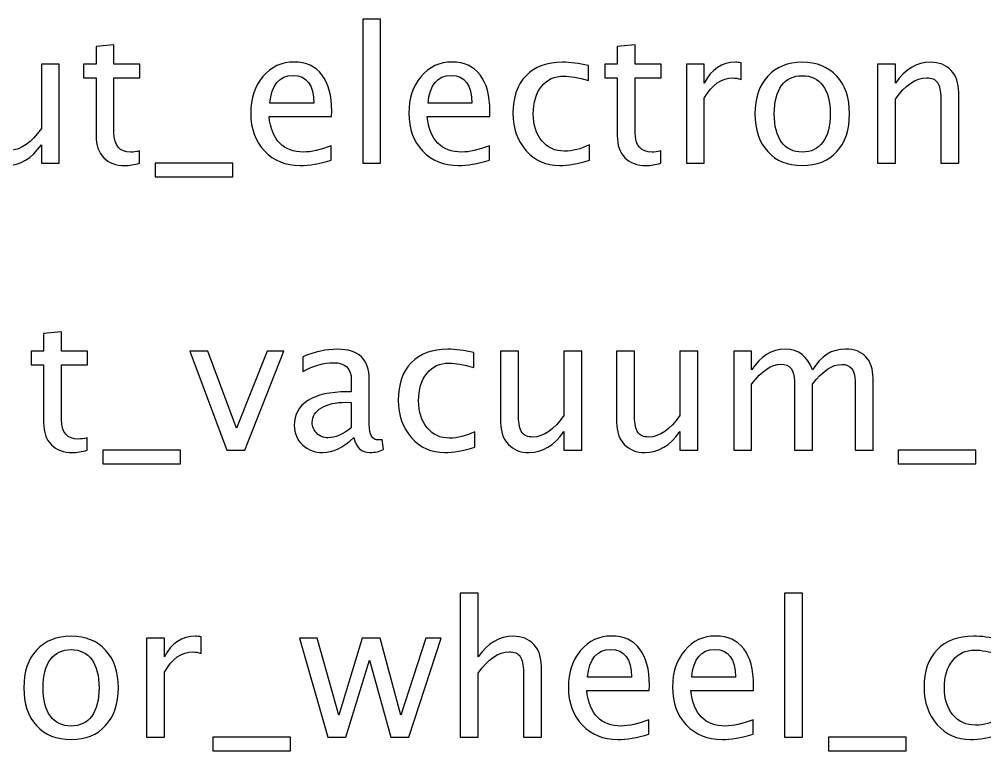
# Model space of a CAD drawing. Header units: centimetres. Extents: x -12.2 to 12.2, y -11.2 to 14.1.
# Drawn here: x -6.33 to 0.23, y 9.18 to 14.15 of the extents above; entities that cross this region are included whole.
import ezdxf

# ---------------------------------------------------------------- set-up
doc = ezdxf.new("R2010")
doc.units = ezdxf.units.CM
doc.header["$MEASUREMENT"] = 0
doc.layers.add('Layer 1', color=7, linetype='Continuous')

msp = doc.modelspace()

# ---------------------------------------------------------------- linework, layer by layer
at = {"layer": 'Layer 1'}
for points, knots in [([(-3.99574, 13.17044), (-3.99574, 13.17044), (-3.99574, 14.14961), (-3.99574, 14.14961), (-3.99574, 14.14961), (-3.99574, 14.14961), (-3.87382, 14.14961), (-3.87382, 14.14961), (-3.87382, 14.14961), (-3.87382, 14.14961), (-3.87382, 13.17044), (-3.87382, 13.17044), (-3.87382, 13.17044), (-3.87382, 13.17044), (-3.99574, 13.17044), (-3.99574, 13.17044)], [0, 0, 0, 0, 0.2, 0.2, 0.2, 0.2, 0.4, 0.4, 0.4, 0.4, 0.6, 0.6, 0.6, 0.6, 1, 1, 1, 1]), ([(-5.51233, 13.17065), (-5.55001, 13.16028), (-5.58281, 13.1552), (-5.61054, 13.1552), (-5.61054, 13.1552), (-5.67277, 13.1552), (-5.72124, 13.17298), (-5.75596, 13.20854), (-5.75596, 13.20854), (-5.79088, 13.2441), (-5.80824, 13.29342), (-5.80824, 13.35671), (-5.80824, 13.35671), (-5.80824, 13.35671), (-5.80824, 13.7521), (-5.80824, 13.7521), (-5.80824, 13.7521), (-5.80824, 13.7521), (-5.89248, 13.7521), (-5.89248, 13.7521), (-5.89248, 13.7521), (-5.89248, 13.7521), (-5.89248, 13.84354), (-5.89248, 13.84354), (-5.89248, 13.84354), (-5.89248, 13.84354), (-5.80824, 13.84354), (-5.80824, 13.84354), (-5.80824, 13.84354), (-5.80824, 13.84354), (-5.80824, 13.96525), (-5.80824, 13.96525), (-5.80824, 13.96525), (-5.80824, 13.96525), (-5.68632, 13.97689), (-5.68632, 13.97689), (-5.68632, 13.97689), (-5.68632, 13.97689), (-5.68632, 13.84354), (-5.68632, 13.84354), (-5.68632, 13.84354), (-5.68632, 13.84354), (-5.50979, 13.84354), (-5.50979, 13.84354), (-5.50979, 13.84354), (-5.50979, 13.84354), (-5.50979, 13.7521), (-5.50979, 13.7521), (-5.50979, 13.7521), (-5.50979, 13.7521), (-5.68632, 13.7521), (-5.68632, 13.7521), (-5.68632, 13.7521), (-5.68632, 13.7521), (-5.68632, 13.37872), (-5.68632, 13.37872), (-5.68632, 13.37872), (-5.68632, 13.29067), (-5.64801, 13.24664), (-5.5716, 13.24664), (-5.5716, 13.24664), (-5.5553, 13.24664), (-5.53561, 13.24939), (-5.51233, 13.25468), (-5.51233, 13.25468), (-5.51233, 13.25468), (-5.51233, 13.17065), (-5.51233, 13.17065)], [0, 0, 0, 0, 0.0555556, 0.0555556, 0.0555556, 0.0555556, 0.1111111, 0.1111111, 0.1111111, 0.1111111, 0.1666667, 0.1666667, 0.1666667, 0.1666667, 0.2222222, 0.2222222, 0.2222222, 0.2222222, 0.2777778, 0.2777778, 0.2777778, 0.2777778, 0.3333333, 0.3333333, 0.3333333, 0.3333333, 0.3888889, 0.3888889, 0.3888889, 0.3888889, 0.4444444, 0.4444444, 0.4444444, 0.4444444, 0.5, 0.5, 0.5, 0.5, 0.5555556, 0.5555556, 0.5555556, 0.5555556, 0.6111111, 0.6111111, 0.6111111, 0.6111111, 0.6666667, 0.6666667, 0.6666667, 0.6666667, 0.7222222, 0.7222222, 0.7222222, 0.7222222, 0.7777778, 0.7777778, 0.7777778, 0.7777778, 0.8333333, 0.8333333, 0.8333333, 0.8333333, 0.8888889, 0.8888889, 0.8888889, 0.8888889, 1, 1, 1, 1]), ([(-1.96967, 13.17065), (-2.00735, 13.16028), (-2.04015, 13.1552), (-2.06788, 13.1552), (-2.06788, 13.1552), (-2.13011, 13.1552), (-2.17858, 13.17298), (-2.2133, 13.20854), (-2.2133, 13.20854), (-2.24822, 13.2441), (-2.26558, 13.29342), (-2.26558, 13.35671), (-2.26558, 13.35671), (-2.26558, 13.35671), (-2.26558, 13.7521), (-2.26558, 13.7521), (-2.26558, 13.7521), (-2.26558, 13.7521), (-2.34982, 13.7521), (-2.34982, 13.7521), (-2.34982, 13.7521), (-2.34982, 13.7521), (-2.34982, 13.84354), (-2.34982, 13.84354), (-2.34982, 13.84354), (-2.34982, 13.84354), (-2.26558, 13.84354), (-2.26558, 13.84354), (-2.26558, 13.84354), (-2.26558, 13.84354), (-2.26558, 13.96525), (-2.26558, 13.96525), (-2.26558, 13.96525), (-2.26558, 13.96525), (-2.14366, 13.97689), (-2.14366, 13.97689), (-2.14366, 13.97689), (-2.14366, 13.97689), (-2.14366, 13.84354), (-2.14366, 13.84354), (-2.14366, 13.84354), (-2.14366, 13.84354), (-1.96713, 13.84354), (-1.96713, 13.84354), (-1.96713, 13.84354), (-1.96713, 13.84354), (-1.96713, 13.7521), (-1.96713, 13.7521), (-1.96713, 13.7521), (-1.96713, 13.7521), (-2.14366, 13.7521), (-2.14366, 13.7521), (-2.14366, 13.7521), (-2.14366, 13.7521), (-2.14366, 13.37872), (-2.14366, 13.37872), (-2.14366, 13.37872), (-2.14366, 13.29067), (-2.10535, 13.24664), (-2.02894, 13.24664), (-2.02894, 13.24664), (-2.01264, 13.24664), (-1.99295, 13.24939), (-1.96967, 13.25468), (-1.96967, 13.25468), (-1.96967, 13.25468), (-1.96967, 13.17065), (-1.96967, 13.17065)], [0, 0, 0, 0, 0.0555556, 0.0555556, 0.0555556, 0.0555556, 0.1111111, 0.1111111, 0.1111111, 0.1111111, 0.1666667, 0.1666667, 0.1666667, 0.1666667, 0.2222222, 0.2222222, 0.2222222, 0.2222222, 0.2777778, 0.2777778, 0.2777778, 0.2777778, 0.3333333, 0.3333333, 0.3333333, 0.3333333, 0.3888889, 0.3888889, 0.3888889, 0.3888889, 0.4444444, 0.4444444, 0.4444444, 0.4444444, 0.5, 0.5, 0.5, 0.5, 0.5555556, 0.5555556, 0.5555556, 0.5555556, 0.6111111, 0.6111111, 0.6111111, 0.6111111, 0.6666667, 0.6666667, 0.6666667, 0.6666667, 0.7222222, 0.7222222, 0.7222222, 0.7222222, 0.7777778, 0.7777778, 0.7777778, 0.7777778, 0.8333333, 0.8333333, 0.8333333, 0.8333333, 0.8888889, 0.8888889, 0.8888889, 0.8888889, 1, 1, 1, 1]), ([(-4.20931, 13.19203), (-4.29122, 13.16748), (-4.36129, 13.1552), (-4.41971, 13.1552), (-4.41971, 13.1552), (-4.5194, 13.1552), (-4.60047, 13.18822), (-4.66291, 13.25405), (-4.66291, 13.25405), (-4.72535, 13.31988), (-4.75668, 13.40518), (-4.75668, 13.51017), (-4.75668, 13.51017), (-4.75668, 13.61198), (-4.72916, 13.69559), (-4.67392, 13.76099), (-4.67392, 13.76099), (-4.61867, 13.82618), (-4.54798, 13.85878), (-4.46183, 13.85878), (-4.46183, 13.85878), (-4.38034, 13.85878), (-4.31726, 13.82978), (-4.27281, 13.77179), (-4.27281, 13.77179), (-4.22836, 13.71379), (-4.20613, 13.63166), (-4.20613, 13.52519), (-4.20613, 13.52519), (-4.20613, 13.52519), (-4.20677, 13.48794), (-4.20677, 13.48794), (-4.20677, 13.48794), (-4.20677, 13.48794), (-4.63222, 13.48794), (-4.63222, 13.48794), (-4.63222, 13.48794), (-4.61444, 13.32707), (-4.53591, 13.24664), (-4.39685, 13.24664), (-4.39685, 13.24664), (-4.34583, 13.24664), (-4.28339, 13.26103), (-4.20931, 13.28982), (-4.20931, 13.28982), (-4.20931, 13.28982), (-4.20931, 13.19203), (-4.20931, 13.19203)], [0, 0, 0, 0, 0.0769231, 0.0769231, 0.0769231, 0.0769231, 0.1538462, 0.1538462, 0.1538462, 0.1538462, 0.2307692, 0.2307692, 0.2307692, 0.2307692, 0.3076923, 0.3076923, 0.3076923, 0.3076923, 0.3846154, 0.3846154, 0.3846154, 0.3846154, 0.4615385, 0.4615385, 0.4615385, 0.4615385, 0.5384615, 0.5384615, 0.5384615, 0.5384615, 0.6153846, 0.6153846, 0.6153846, 0.6153846, 0.6923077, 0.6923077, 0.6923077, 0.6923077, 0.7692308, 0.7692308, 0.7692308, 0.7692308, 0.8461538, 0.8461538, 0.8461538, 0.8461538, 1, 1, 1, 1]), ([(-3.13468, 13.19203), (-3.21659, 13.16748), (-3.28666, 13.1552), (-3.34508, 13.1552), (-3.34508, 13.1552), (-3.44477, 13.1552), (-3.52584, 13.18822), (-3.58828, 13.25405), (-3.58828, 13.25405), (-3.65072, 13.31988), (-3.68205, 13.40518), (-3.68205, 13.51017), (-3.68205, 13.51017), (-3.68205, 13.61198), (-3.65453, 13.69559), (-3.59929, 13.76099), (-3.59929, 13.76099), (-3.54404, 13.82618), (-3.47335, 13.85878), (-3.3872, 13.85878), (-3.3872, 13.85878), (-3.30571, 13.85878), (-3.24263, 13.82978), (-3.19818, 13.77179), (-3.19818, 13.77179), (-3.15373, 13.71379), (-3.1315, 13.63166), (-3.1315, 13.52519), (-3.1315, 13.52519), (-3.1315, 13.52519), (-3.13214, 13.48794), (-3.13214, 13.48794), (-3.13214, 13.48794), (-3.13214, 13.48794), (-3.55759, 13.48794), (-3.55759, 13.48794), (-3.55759, 13.48794), (-3.53981, 13.32707), (-3.46128, 13.24664), (-3.32222, 13.24664), (-3.32222, 13.24664), (-3.2712, 13.24664), (-3.20876, 13.26103), (-3.13468, 13.28982), (-3.13468, 13.28982), (-3.13468, 13.28982), (-3.13468, 13.19203), (-3.13468, 13.19203)], [0, 0, 0, 0, 0.0769231, 0.0769231, 0.0769231, 0.0769231, 0.1538462, 0.1538462, 0.1538462, 0.1538462, 0.2307692, 0.2307692, 0.2307692, 0.2307692, 0.3076923, 0.3076923, 0.3076923, 0.3076923, 0.3846154, 0.3846154, 0.3846154, 0.3846154, 0.4615385, 0.4615385, 0.4615385, 0.4615385, 0.5384615, 0.5384615, 0.5384615, 0.5384615, 0.6153846, 0.6153846, 0.6153846, 0.6153846, 0.6923077, 0.6923077, 0.6923077, 0.6923077, 0.7692308, 0.7692308, 0.7692308, 0.7692308, 0.8461538, 0.8461538, 0.8461538, 0.8461538, 1, 1, 1, 1]), ([(-2.45375, 13.19076), (-2.5327, 13.16705), (-2.60086, 13.1552), (-2.65822, 13.1552), (-2.65822, 13.1552), (-2.74924, 13.1552), (-2.82459, 13.18886), (-2.88449, 13.25595), (-2.88449, 13.25595), (-2.94439, 13.32326), (-2.97445, 13.40814), (-2.97445, 13.51038), (-2.97445, 13.51038), (-2.97445, 13.6196), (-2.94482, 13.7049), (-2.88555, 13.76586), (-2.88555, 13.76586), (-2.82628, 13.82703), (-2.74352, 13.85751), (-2.63726, 13.85751), (-2.63726, 13.85751), (-2.58498, 13.85751), (-2.52614, 13.85031), (-2.46137, 13.83592), (-2.46137, 13.83592), (-2.46137, 13.83592), (-2.46137, 13.73305), (-2.46137, 13.73305), (-2.46137, 13.73305), (-2.53016, 13.75337), (-2.58625, 13.76353), (-2.62943, 13.76353), (-2.62943, 13.76353), (-2.69209, 13.76353), (-2.74225, 13.74004), (-2.77972, 13.69326), (-2.77972, 13.69326), (-2.81718, 13.64648), (-2.83602, 13.58404), (-2.83602, 13.50614), (-2.83602, 13.50614), (-2.83602, 13.43058), (-2.81655, 13.36962), (-2.77781, 13.32284), (-2.77781, 13.32284), (-2.73908, 13.27627), (-2.68849, 13.25299), (-2.62562, 13.25299), (-2.62562, 13.25299), (-2.56995, 13.25299), (-2.5128, 13.26738), (-2.45375, 13.29617), (-2.45375, 13.29617), (-2.45375, 13.29617), (-2.45375, 13.19076), (-2.45375, 13.19076)], [0, 0, 0, 0, 0.0666667, 0.0666667, 0.0666667, 0.0666667, 0.1333333, 0.1333333, 0.1333333, 0.1333333, 0.2, 0.2, 0.2, 0.2, 0.2666667, 0.2666667, 0.2666667, 0.2666667, 0.3333333, 0.3333333, 0.3333333, 0.3333333, 0.4, 0.4, 0.4, 0.4, 0.4666667, 0.4666667, 0.4666667, 0.4666667, 0.5333333, 0.5333333, 0.5333333, 0.5333333, 0.6, 0.6, 0.6, 0.6, 0.6666667, 0.6666667, 0.6666667, 0.6666667, 0.7333333, 0.7333333, 0.7333333, 0.7333333, 0.8, 0.8, 0.8, 0.8, 0.8666667, 0.8666667, 0.8666667, 0.8666667, 1, 1, 1, 1]), ([(-1.79568, 13.17044), (-1.79568, 13.17044), (-1.79568, 13.84354), (-1.79568, 13.84354), (-1.79568, 13.84354), (-1.79568, 13.84354), (-1.67376, 13.84354), (-1.67376, 13.84354), (-1.67376, 13.84354), (-1.67376, 13.84354), (-1.67376, 13.71633), (-1.67376, 13.71633), (-1.67376, 13.71633), (-1.62529, 13.81052), (-1.55501, 13.85751), (-1.46273, 13.85751), (-1.46273, 13.85751), (-1.45024, 13.85751), (-1.43712, 13.85645), (-1.42357, 13.85434), (-1.42357, 13.85434), (-1.42357, 13.85434), (-1.42357, 13.74025), (-1.42357, 13.74025), (-1.42357, 13.74025), (-1.44474, 13.74723), (-1.46336, 13.75083), (-1.47945, 13.75083), (-1.47945, 13.75083), (-1.55692, 13.75083), (-1.62169, 13.70511), (-1.67376, 13.61346), (-1.67376, 13.61346), (-1.67376, 13.61346), (-1.67376, 13.17044), (-1.67376, 13.17044), (-1.67376, 13.17044), (-1.67376, 13.17044), (-1.79568, 13.17044), (-1.79568, 13.17044)], [0, 0, 0, 0, 0.0909091, 0.0909091, 0.0909091, 0.0909091, 0.1818182, 0.1818182, 0.1818182, 0.1818182, 0.2727273, 0.2727273, 0.2727273, 0.2727273, 0.3636364, 0.3636364, 0.3636364, 0.3636364, 0.4545455, 0.4545455, 0.4545455, 0.4545455, 0.5454545, 0.5454545, 0.5454545, 0.5454545, 0.6363636, 0.6363636, 0.6363636, 0.6363636, 0.7272727, 0.7272727, 0.7272727, 0.7272727, 0.8181818, 0.8181818, 0.8181818, 0.8181818, 1, 1, 1, 1]), ([(-1.00807, 13.1552), (-1.10692, 13.1552), (-1.18523, 13.18674), (-1.24281, 13.24982), (-1.24281, 13.24982), (-1.30059, 13.31289), (-1.32938, 13.39862), (-1.32938, 13.50678), (-1.32938, 13.50678), (-1.32938, 13.61473), (-1.30059, 13.70024), (-1.24281, 13.76311), (-1.24281, 13.76311), (-1.18523, 13.82597), (-1.10692, 13.85751), (-1.00807, 13.85751), (-1.00807, 13.85751), (-0.90922, 13.85751), (-0.8309, 13.82597), (-0.77333, 13.76311), (-0.77333, 13.76311), (-0.71555, 13.70024), (-0.68676, 13.61473), (-0.68676, 13.50678), (-0.68676, 13.50678), (-0.68676, 13.39862), (-0.71555, 13.31289), (-0.77333, 13.24982), (-0.77333, 13.24982), (-0.8309, 13.18674), (-0.90922, 13.1552), (-1.00807, 13.1552)], [0, 0, 0, 0, 0.1111111, 0.1111111, 0.1111111, 0.1111111, 0.2222222, 0.2222222, 0.2222222, 0.2222222, 0.3333333, 0.3333333, 0.3333333, 0.3333333, 0.4444444, 0.4444444, 0.4444444, 0.4444444, 0.5555556, 0.5555556, 0.5555556, 0.5555556, 0.6666667, 0.6666667, 0.6666667, 0.6666667, 0.7777778, 0.7777778, 0.7777778, 0.7777778, 1, 1, 1, 1]), ([(-0.49584, 13.17044), (-0.49584, 13.17044), (-0.49584, 13.84354), (-0.49584, 13.84354), (-0.49584, 13.84354), (-0.49584, 13.84354), (-0.37392, 13.84354), (-0.37392, 13.84354), (-0.37392, 13.84354), (-0.37392, 13.84354), (-0.37392, 13.71633), (-0.37392, 13.71633), (-0.37392, 13.71633), (-0.30936, 13.81052), (-0.2302, 13.85751), (-0.13664, 13.85751), (-0.13664, 13.85751), (-0.0778, 13.85751), (-0.03102, 13.8391), (0.00348, 13.80205), (0.00348, 13.80205), (0.03798, 13.76522), (0.05534, 13.71548), (0.05534, 13.65325), (0.05534, 13.65325), (0.05534, 13.65325), (0.05534, 13.17044), (0.05534, 13.17044), (0.05534, 13.17044), (0.05534, 13.17044), (-0.06658, 13.17044), (-0.06658, 13.17044), (-0.06658, 13.17044), (-0.06658, 13.17044), (-0.06658, 13.61346), (-0.06658, 13.61346), (-0.06658, 13.61346), (-0.06658, 13.66341), (-0.07399, 13.69897), (-0.08859, 13.72014), (-0.08859, 13.72014), (-0.10341, 13.74152), (-0.12775, 13.7521), (-0.16183, 13.7521), (-0.16183, 13.7521), (-0.23676, 13.7521), (-0.30746, 13.70321), (-0.37392, 13.60542), (-0.37392, 13.60542), (-0.37392, 13.60542), (-0.37392, 13.17044), (-0.37392, 13.17044), (-0.37392, 13.17044), (-0.37392, 13.17044), (-0.49584, 13.17044), (-0.49584, 13.17044)], [0, 0, 0, 0, 0.0666667, 0.0666667, 0.0666667, 0.0666667, 0.1333333, 0.1333333, 0.1333333, 0.1333333, 0.2, 0.2, 0.2, 0.2, 0.2666667, 0.2666667, 0.2666667, 0.2666667, 0.3333333, 0.3333333, 0.3333333, 0.3333333, 0.4, 0.4, 0.4, 0.4, 0.4666667, 0.4666667, 0.4666667, 0.4666667, 0.5333333, 0.5333333, 0.5333333, 0.5333333, 0.6, 0.6, 0.6, 0.6, 0.6666667, 0.6666667, 0.6666667, 0.6666667, 0.7333333, 0.7333333, 0.7333333, 0.7333333, 0.8, 0.8, 0.8, 0.8, 0.8666667, 0.8666667, 0.8666667, 0.8666667, 1, 1, 1, 1]), ([(-6.17993, 13.17044), (-6.17993, 13.17044), (-6.17993, 13.29702), (-6.17993, 13.29702), (-6.17993, 13.29702), (-6.24491, 13.2024), (-6.32386, 13.1552), (-6.41657, 13.1552), (-6.41657, 13.1552), (-6.47542, 13.1552), (-6.52219, 13.17362), (-6.55691, 13.21066), (-6.55691, 13.21066), (-6.59183, 13.2477), (-6.60919, 13.29744), (-6.60919, 13.36031), (-6.60919, 13.36031), (-6.60919, 13.36031), (-6.60919, 13.84354), (-6.60919, 13.84354), (-6.60919, 13.84354), (-6.60919, 13.84354), (-6.48727, 13.84354), (-6.48727, 13.84354), (-6.48727, 13.84354), (-6.48727, 13.84354), (-6.48727, 13.4001), (-6.48727, 13.4001), (-6.48727, 13.4001), (-6.48727, 13.34951), (-6.47986, 13.31374), (-6.46526, 13.29257), (-6.46526, 13.29257), (-6.45044, 13.27119), (-6.42589, 13.26061), (-6.39138, 13.26061), (-6.39138, 13.26061), (-6.31688, 13.26061), (-6.24618, 13.30951), (-6.17993, 13.40751), (-6.17993, 13.40751), (-6.17993, 13.40751), (-6.17993, 13.84354), (-6.17993, 13.84354), (-6.17993, 13.84354), (-6.17993, 13.84354), (-6.05801, 13.84354), (-6.05801, 13.84354), (-6.05801, 13.84354), (-6.05801, 13.84354), (-6.05801, 13.17044), (-6.05801, 13.17044), (-6.05801, 13.17044), (-6.05801, 13.17044), (-6.17993, 13.17044), (-6.17993, 13.17044)], [0, 0, 0, 0, 0.0666667, 0.0666667, 0.0666667, 0.0666667, 0.1333333, 0.1333333, 0.1333333, 0.1333333, 0.2, 0.2, 0.2, 0.2, 0.2666667, 0.2666667, 0.2666667, 0.2666667, 0.3333333, 0.3333333, 0.3333333, 0.3333333, 0.4, 0.4, 0.4, 0.4, 0.4666667, 0.4666667, 0.4666667, 0.4666667, 0.5333333, 0.5333333, 0.5333333, 0.5333333, 0.6, 0.6, 0.6, 0.6, 0.6666667, 0.6666667, 0.6666667, 0.6666667, 0.7333333, 0.7333333, 0.7333333, 0.7333333, 0.8, 0.8, 0.8, 0.8, 0.8666667, 0.8666667, 0.8666667, 0.8666667, 1, 1, 1, 1]), ([(-4.62587, 13.57938), (-4.62587, 13.57938), (-4.32869, 13.57938), (-4.32869, 13.57938), (-4.32869, 13.57938), (-4.32869, 13.70469), (-4.37547, 13.76734), (-4.46881, 13.76734), (-4.46881, 13.76734), (-4.56279, 13.76734), (-4.61507, 13.70469), (-4.62587, 13.57938)], [0, 0, 0, 0, 0.25, 0.25, 0.25, 0.25, 0.5, 0.5, 0.5, 0.5, 1, 1, 1, 1]), ([(-3.55124, 13.57938), (-3.55124, 13.57938), (-3.25406, 13.57938), (-3.25406, 13.57938), (-3.25406, 13.57938), (-3.25406, 13.70469), (-3.30084, 13.76734), (-3.39418, 13.76734), (-3.39418, 13.76734), (-3.48816, 13.76734), (-3.54044, 13.70469), (-3.55124, 13.57938)], [0, 0, 0, 0, 0.25, 0.25, 0.25, 0.25, 0.5, 0.5, 0.5, 0.5, 1, 1, 1, 1]), ([(-1.00828, 13.24664), (-0.94796, 13.24664), (-0.90097, 13.26929), (-0.86752, 13.3148), (-0.86752, 13.3148), (-0.83429, 13.36009), (-0.81757, 13.42423), (-0.81757, 13.50678), (-0.81757, 13.50678), (-0.81757, 13.58912), (-0.83429, 13.65304), (-0.86752, 13.69834), (-0.86752, 13.69834), (-0.90097, 13.74342), (-0.94796, 13.76607), (-1.00828, 13.76607), (-1.00828, 13.76607), (-1.06882, 13.76607), (-1.11581, 13.74342), (-1.14883, 13.69834), (-1.14883, 13.69834), (-1.18206, 13.65304), (-1.19857, 13.58912), (-1.19857, 13.50678), (-1.19857, 13.50678), (-1.19857, 13.42423), (-1.18206, 13.36009), (-1.14883, 13.3148), (-1.14883, 13.3148), (-1.11581, 13.26929), (-1.06882, 13.24664), (-1.00828, 13.24664)], [0, 0, 0, 0, 0.1111111, 0.1111111, 0.1111111, 0.1111111, 0.2222222, 0.2222222, 0.2222222, 0.2222222, 0.3333333, 0.3333333, 0.3333333, 0.3333333, 0.4444444, 0.4444444, 0.4444444, 0.4444444, 0.5555556, 0.5555556, 0.5555556, 0.5555556, 0.6666667, 0.6666667, 0.6666667, 0.6666667, 0.7777778, 0.7777778, 0.7777778, 0.7777778, 1, 1, 1, 1]), ([(-5.40692, 13.079), (-5.40692, 13.079), (-5.40692, 13.17044), (-5.40692, 13.17044), (-5.40692, 13.17044), (-5.40692, 13.17044), (-4.8786, 13.17044), (-4.8786, 13.17044), (-4.8786, 13.17044), (-4.8786, 13.17044), (-4.8786, 13.079), (-4.8786, 13.079), (-4.8786, 13.079), (-4.8786, 13.079), (-5.40692, 13.079), (-5.40692, 13.079)], [0, 0, 0, 0, 0.2, 0.2, 0.2, 0.2, 0.4, 0.4, 0.4, 0.4, 0.6, 0.6, 0.6, 0.6, 1, 1, 1, 1]), ([(-5.86836, 11.21908), (-5.90604, 11.20871), (-5.93884, 11.20363), (-5.96657, 11.20363), (-5.96657, 11.20363), (-6.0288, 11.20363), (-6.07727, 11.22141), (-6.11199, 11.25697), (-6.11199, 11.25697), (-6.14691, 11.29253), (-6.16427, 11.34185), (-6.16427, 11.40514), (-6.16427, 11.40514), (-6.16427, 11.40514), (-6.16427, 11.80053), (-6.16427, 11.80053), (-6.16427, 11.80053), (-6.16427, 11.80053), (-6.24851, 11.80053), (-6.24851, 11.80053), (-6.24851, 11.80053), (-6.24851, 11.80053), (-6.24851, 11.89197), (-6.24851, 11.89197), (-6.24851, 11.89197), (-6.24851, 11.89197), (-6.16427, 11.89197), (-6.16427, 11.89197), (-6.16427, 11.89197), (-6.16427, 11.89197), (-6.16427, 12.01368), (-6.16427, 12.01368), (-6.16427, 12.01368), (-6.16427, 12.01368), (-6.04235, 12.02532), (-6.04235, 12.02532), (-6.04235, 12.02532), (-6.04235, 12.02532), (-6.04235, 11.89197), (-6.04235, 11.89197), (-6.04235, 11.89197), (-6.04235, 11.89197), (-5.86582, 11.89197), (-5.86582, 11.89197), (-5.86582, 11.89197), (-5.86582, 11.89197), (-5.86582, 11.80053), (-5.86582, 11.80053), (-5.86582, 11.80053), (-5.86582, 11.80053), (-6.04235, 11.80053), (-6.04235, 11.80053), (-6.04235, 11.80053), (-6.04235, 11.80053), (-6.04235, 11.42715), (-6.04235, 11.42715), (-6.04235, 11.42715), (-6.04235, 11.3391), (-6.00404, 11.29507), (-5.92763, 11.29507), (-5.92763, 11.29507), (-5.91133, 11.29507), (-5.89164, 11.29782), (-5.86836, 11.30311), (-5.86836, 11.30311), (-5.86836, 11.30311), (-5.86836, 11.21908), (-5.86836, 11.21908)], [0, 0, 0, 0, 0.0555556, 0.0555556, 0.0555556, 0.0555556, 0.1111111, 0.1111111, 0.1111111, 0.1111111, 0.1666667, 0.1666667, 0.1666667, 0.1666667, 0.2222222, 0.2222222, 0.2222222, 0.2222222, 0.2777778, 0.2777778, 0.2777778, 0.2777778, 0.3333333, 0.3333333, 0.3333333, 0.3333333, 0.3888889, 0.3888889, 0.3888889, 0.3888889, 0.4444444, 0.4444444, 0.4444444, 0.4444444, 0.5, 0.5, 0.5, 0.5, 0.5555556, 0.5555556, 0.5555556, 0.5555556, 0.6111111, 0.6111111, 0.6111111, 0.6111111, 0.6666667, 0.6666667, 0.6666667, 0.6666667, 0.7222222, 0.7222222, 0.7222222, 0.7222222, 0.7777778, 0.7777778, 0.7777778, 0.7777778, 0.8333333, 0.8333333, 0.8333333, 0.8333333, 0.8888889, 0.8888889, 0.8888889, 0.8888889, 1, 1, 1, 1]), ([(-4.91925, 11.21887), (-4.91925, 11.21887), (-5.16986, 11.89197), (-5.16986, 11.89197), (-5.16986, 11.89197), (-5.16986, 11.89197), (-5.04794, 11.89197), (-5.04794, 11.89197), (-5.04794, 11.89197), (-5.04794, 11.89197), (-4.85257, 11.36894), (-4.85257, 11.36894), (-4.85257, 11.36894), (-4.85257, 11.36894), (-4.64577, 11.89197), (-4.64577, 11.89197), (-4.64577, 11.89197), (-4.64577, 11.89197), (-4.53105, 11.89197), (-4.53105, 11.89197), (-4.53105, 11.89197), (-4.53105, 11.89197), (-4.79711, 11.21887), (-4.79711, 11.21887), (-4.79711, 11.21887), (-4.79711, 11.21887), (-4.91925, 11.21887), (-4.91925, 11.21887)], [0, 0, 0, 0, 0.125, 0.125, 0.125, 0.125, 0.25, 0.25, 0.25, 0.25, 0.375, 0.375, 0.375, 0.375, 0.5, 0.5, 0.5, 0.5, 0.625, 0.625, 0.625, 0.625, 0.75, 0.75, 0.75, 0.75, 1, 1, 1, 1]), ([(-4.05522, 11.3046), (-4.12845, 11.23729), (-4.19894, 11.20363), (-4.26667, 11.20363), (-4.26667, 11.20363), (-4.32234, 11.20363), (-4.3687, 11.22099), (-4.40531, 11.25591), (-4.40531, 11.25591), (-4.44214, 11.29084), (-4.46056, 11.33486), (-4.46056, 11.38799), (-4.46056, 11.38799), (-4.46056, 11.46144), (-4.42966, 11.51796), (-4.36785, 11.55733), (-4.36785, 11.55733), (-4.30604, 11.5967), (-4.21735, 11.61638), (-4.10178, 11.61638), (-4.10178, 11.61638), (-4.10178, 11.61638), (-4.07321, 11.61638), (-4.07321, 11.61638), (-4.07321, 11.61638), (-4.07321, 11.61638), (-4.07321, 11.69745), (-4.07321, 11.69745), (-4.07321, 11.69745), (-4.07321, 11.77555), (-4.11385, 11.8145), (-4.19534, 11.8145), (-4.19534, 11.8145), (-4.25842, 11.8145), (-4.32742, 11.7946), (-4.40214, 11.75481), (-4.40214, 11.75481), (-4.40214, 11.75481), (-4.40214, 11.85514), (-4.40214, 11.85514), (-4.40214, 11.85514), (-4.32001, 11.88901), (-4.24254, 11.90594), (-4.16994, 11.90594), (-4.16994, 11.90594), (-4.09522, 11.90594), (-4.03998, 11.88901), (-4.00463, 11.85493), (-4.00463, 11.85493), (-3.96907, 11.82085), (-3.95129, 11.76836), (-3.95129, 11.69745), (-3.95129, 11.69745), (-3.95129, 11.69745), (-3.95129, 11.39328), (-3.95129, 11.39328), (-3.95129, 11.39328), (-3.95129, 11.32365), (-3.92991, 11.28872), (-3.88694, 11.28872), (-3.88694, 11.28872), (-3.88165, 11.28872), (-3.87382, 11.28957), (-3.86345, 11.29126), (-3.86345, 11.29126), (-3.86345, 11.29126), (-3.85477, 11.22353), (-3.85477, 11.22353), (-3.85477, 11.22353), (-3.8825, 11.21019), (-3.91298, 11.20363), (-3.94642, 11.20363), (-3.94642, 11.20363), (-4.00336, 11.20363), (-4.03955, 11.23729), (-4.05522, 11.3046)], [0, 0, 0, 0, 0.05, 0.05, 0.05, 0.05, 0.1, 0.1, 0.1, 0.1, 0.15, 0.15, 0.15, 0.15, 0.2, 0.2, 0.2, 0.2, 0.25, 0.25, 0.25, 0.25, 0.3, 0.3, 0.3, 0.3, 0.35, 0.35, 0.35, 0.35, 0.4, 0.4, 0.4, 0.4, 0.45, 0.45, 0.45, 0.45, 0.5, 0.5, 0.5, 0.5, 0.55, 0.55, 0.55, 0.55, 0.6, 0.6, 0.6, 0.6, 0.65, 0.65, 0.65, 0.65, 0.7, 0.7, 0.7, 0.7, 0.75, 0.75, 0.75, 0.75, 0.8, 0.8, 0.8, 0.8, 0.85, 0.85, 0.85, 0.85, 0.9, 0.9, 0.9, 0.9, 1, 1, 1, 1]), ([(-3.23353, 11.23919), (-3.31248, 11.21548), (-3.38064, 11.20363), (-3.438, 11.20363), (-3.438, 11.20363), (-3.52902, 11.20363), (-3.60437, 11.23729), (-3.66427, 11.30438), (-3.66427, 11.30438), (-3.72417, 11.37169), (-3.75423, 11.45657), (-3.75423, 11.55881), (-3.75423, 11.55881), (-3.75423, 11.66803), (-3.7246, 11.75333), (-3.66533, 11.81429), (-3.66533, 11.81429), (-3.60606, 11.87546), (-3.5233, 11.90594), (-3.41704, 11.90594), (-3.41704, 11.90594), (-3.36476, 11.90594), (-3.30592, 11.89874), (-3.24115, 11.88435), (-3.24115, 11.88435), (-3.24115, 11.88435), (-3.24115, 11.78148), (-3.24115, 11.78148), (-3.24115, 11.78148), (-3.30994, 11.8018), (-3.36603, 11.81196), (-3.40921, 11.81196), (-3.40921, 11.81196), (-3.47187, 11.81196), (-3.52203, 11.78847), (-3.5595, 11.74169), (-3.5595, 11.74169), (-3.59696, 11.69491), (-3.6158, 11.63247), (-3.6158, 11.55457), (-3.6158, 11.55457), (-3.6158, 11.47901), (-3.59633, 11.41805), (-3.55759, 11.37127), (-3.55759, 11.37127), (-3.51886, 11.3247), (-3.46827, 11.30142), (-3.4054, 11.30142), (-3.4054, 11.30142), (-3.34973, 11.30142), (-3.29258, 11.31581), (-3.23353, 11.3446), (-3.23353, 11.3446), (-3.23353, 11.3446), (-3.23353, 11.23919), (-3.23353, 11.23919)], [0, 0, 0, 0, 0.0666667, 0.0666667, 0.0666667, 0.0666667, 0.1333333, 0.1333333, 0.1333333, 0.1333333, 0.2, 0.2, 0.2, 0.2, 0.2666667, 0.2666667, 0.2666667, 0.2666667, 0.3333333, 0.3333333, 0.3333333, 0.3333333, 0.4, 0.4, 0.4, 0.4, 0.4666667, 0.4666667, 0.4666667, 0.4666667, 0.5333333, 0.5333333, 0.5333333, 0.5333333, 0.6, 0.6, 0.6, 0.6, 0.6666667, 0.6666667, 0.6666667, 0.6666667, 0.7333333, 0.7333333, 0.7333333, 0.7333333, 0.8, 0.8, 0.8, 0.8, 0.8666667, 0.8666667, 0.8666667, 0.8666667, 1, 1, 1, 1]), ([(-2.6288, 11.21887), (-2.6288, 11.21887), (-2.6288, 11.34545), (-2.6288, 11.34545), (-2.6288, 11.34545), (-2.69378, 11.25083), (-2.77273, 11.20363), (-2.86544, 11.20363), (-2.86544, 11.20363), (-2.92429, 11.20363), (-2.97106, 11.22205), (-3.00578, 11.25909), (-3.00578, 11.25909), (-3.0407, 11.29613), (-3.05806, 11.34587), (-3.05806, 11.40874), (-3.05806, 11.40874), (-3.05806, 11.40874), (-3.05806, 11.89197), (-3.05806, 11.89197), (-3.05806, 11.89197), (-3.05806, 11.89197), (-2.93614, 11.89197), (-2.93614, 11.89197), (-2.93614, 11.89197), (-2.93614, 11.89197), (-2.93614, 11.44853), (-2.93614, 11.44853), (-2.93614, 11.44853), (-2.93614, 11.39794), (-2.92873, 11.36217), (-2.91413, 11.341), (-2.91413, 11.341), (-2.89931, 11.31962), (-2.87476, 11.30904), (-2.84025, 11.30904), (-2.84025, 11.30904), (-2.76575, 11.30904), (-2.69505, 11.35794), (-2.6288, 11.45594), (-2.6288, 11.45594), (-2.6288, 11.45594), (-2.6288, 11.89197), (-2.6288, 11.89197), (-2.6288, 11.89197), (-2.6288, 11.89197), (-2.50688, 11.89197), (-2.50688, 11.89197), (-2.50688, 11.89197), (-2.50688, 11.89197), (-2.50688, 11.21887), (-2.50688, 11.21887), (-2.50688, 11.21887), (-2.50688, 11.21887), (-2.6288, 11.21887), (-2.6288, 11.21887)], [0, 0, 0, 0, 0.0666667, 0.0666667, 0.0666667, 0.0666667, 0.1333333, 0.1333333, 0.1333333, 0.1333333, 0.2, 0.2, 0.2, 0.2, 0.2666667, 0.2666667, 0.2666667, 0.2666667, 0.3333333, 0.3333333, 0.3333333, 0.3333333, 0.4, 0.4, 0.4, 0.4, 0.4666667, 0.4666667, 0.4666667, 0.4666667, 0.5333333, 0.5333333, 0.5333333, 0.5333333, 0.6, 0.6, 0.6, 0.6, 0.6666667, 0.6666667, 0.6666667, 0.6666667, 0.7333333, 0.7333333, 0.7333333, 0.7333333, 0.8, 0.8, 0.8, 0.8, 0.8666667, 0.8666667, 0.8666667, 0.8666667, 1, 1, 1, 1]), ([(-1.84055, 11.21887), (-1.84055, 11.21887), (-1.84055, 11.34545), (-1.84055, 11.34545), (-1.84055, 11.34545), (-1.90553, 11.25083), (-1.98448, 11.20363), (-2.07719, 11.20363), (-2.07719, 11.20363), (-2.13604, 11.20363), (-2.18281, 11.22205), (-2.21753, 11.25909), (-2.21753, 11.25909), (-2.25245, 11.29613), (-2.26981, 11.34587), (-2.26981, 11.40874), (-2.26981, 11.40874), (-2.26981, 11.40874), (-2.26981, 11.89197), (-2.26981, 11.89197), (-2.26981, 11.89197), (-2.26981, 11.89197), (-2.14789, 11.89197), (-2.14789, 11.89197), (-2.14789, 11.89197), (-2.14789, 11.89197), (-2.14789, 11.44853), (-2.14789, 11.44853), (-2.14789, 11.44853), (-2.14789, 11.39794), (-2.14048, 11.36217), (-2.12588, 11.341), (-2.12588, 11.341), (-2.11106, 11.31962), (-2.08651, 11.30904), (-2.052, 11.30904), (-2.052, 11.30904), (-1.9775, 11.30904), (-1.9068, 11.35794), (-1.84055, 11.45594), (-1.84055, 11.45594), (-1.84055, 11.45594), (-1.84055, 11.89197), (-1.84055, 11.89197), (-1.84055, 11.89197), (-1.84055, 11.89197), (-1.71863, 11.89197), (-1.71863, 11.89197), (-1.71863, 11.89197), (-1.71863, 11.89197), (-1.71863, 11.21887), (-1.71863, 11.21887), (-1.71863, 11.21887), (-1.71863, 11.21887), (-1.84055, 11.21887), (-1.84055, 11.21887)], [0, 0, 0, 0, 0.0666667, 0.0666667, 0.0666667, 0.0666667, 0.1333333, 0.1333333, 0.1333333, 0.1333333, 0.2, 0.2, 0.2, 0.2, 0.2666667, 0.2666667, 0.2666667, 0.2666667, 0.3333333, 0.3333333, 0.3333333, 0.3333333, 0.4, 0.4, 0.4, 0.4, 0.4666667, 0.4666667, 0.4666667, 0.4666667, 0.5333333, 0.5333333, 0.5333333, 0.5333333, 0.6, 0.6, 0.6, 0.6, 0.6666667, 0.6666667, 0.6666667, 0.6666667, 0.7333333, 0.7333333, 0.7333333, 0.7333333, 0.8, 0.8, 0.8, 0.8, 0.8666667, 0.8666667, 0.8666667, 0.8666667, 1, 1, 1, 1]), ([(-1.47394, 11.21887), (-1.47394, 11.21887), (-1.47394, 11.89197), (-1.47394, 11.89197), (-1.47394, 11.89197), (-1.47394, 11.89197), (-1.35202, 11.89197), (-1.35202, 11.89197), (-1.35202, 11.89197), (-1.35202, 11.89197), (-1.35202, 11.76476), (-1.35202, 11.76476), (-1.35202, 11.76476), (-1.29254, 11.85895), (-1.21634, 11.90594), (-1.123, 11.90594), (-1.123, 11.90594), (-1.03304, 11.90594), (-0.97187, 11.85895), (-0.93927, 11.76476), (-0.93927, 11.76476), (-0.88148, 11.8598), (-0.80613, 11.90721), (-0.71363, 11.90721), (-0.71363, 11.90721), (-0.65458, 11.90721), (-0.60865, 11.88985), (-0.57584, 11.85493), (-0.57584, 11.85493), (-0.54303, 11.82), (-0.52652, 11.77111), (-0.52652, 11.70824), (-0.52652, 11.70824), (-0.52652, 11.70824), (-0.52652, 11.21887), (-0.52652, 11.21887), (-0.52652, 11.21887), (-0.52652, 11.21887), (-0.64844, 11.21887), (-0.64844, 11.21887), (-0.64844, 11.21887), (-0.64844, 11.21887), (-0.64844, 11.68814), (-0.64844, 11.68814), (-0.64844, 11.68814), (-0.64844, 11.76476), (-0.67892, 11.80307), (-0.73988, 11.80307), (-0.73988, 11.80307), (-0.80317, 11.80307), (-0.86963, 11.75841), (-0.93927, 11.66887), (-0.93927, 11.66887), (-0.93927, 11.66887), (-0.93927, 11.21887), (-0.93927, 11.21887), (-0.93927, 11.21887), (-0.93927, 11.21887), (-1.06119, 11.21887), (-1.06119, 11.21887), (-1.06119, 11.21887), (-1.06119, 11.21887), (-1.06119, 11.68856), (-1.06119, 11.68856), (-1.06119, 11.68856), (-1.06119, 11.76582), (-1.09209, 11.80434), (-1.15411, 11.80434), (-1.15411, 11.80434), (-1.21571, 11.80434), (-1.28175, 11.75947), (-1.35202, 11.66951), (-1.35202, 11.66951), (-1.35202, 11.66951), (-1.35202, 11.21887), (-1.35202, 11.21887), (-1.35202, 11.21887), (-1.35202, 11.21887), (-1.47394, 11.21887), (-1.47394, 11.21887)], [0, 0, 0, 0, 0.047619, 0.047619, 0.047619, 0.047619, 0.0952381, 0.0952381, 0.0952381, 0.0952381, 0.1428571, 0.1428571, 0.1428571, 0.1428571, 0.1904762, 0.1904762, 0.1904762, 0.1904762, 0.2380952, 0.2380952, 0.2380952, 0.2380952, 0.2857143, 0.2857143, 0.2857143, 0.2857143, 0.3333333, 0.3333333, 0.3333333, 0.3333333, 0.3809524, 0.3809524, 0.3809524, 0.3809524, 0.4285714, 0.4285714, 0.4285714, 0.4285714, 0.4761905, 0.4761905, 0.4761905, 0.4761905, 0.5238095, 0.5238095, 0.5238095, 0.5238095, 0.5714286, 0.5714286, 0.5714286, 0.5714286, 0.6190476, 0.6190476, 0.6190476, 0.6190476, 0.6666667, 0.6666667, 0.6666667, 0.6666667, 0.7142857, 0.7142857, 0.7142857, 0.7142857, 0.7619048, 0.7619048, 0.7619048, 0.7619048, 0.8095238, 0.8095238, 0.8095238, 0.8095238, 0.8571429, 0.8571429, 0.8571429, 0.8571429, 0.9047619, 0.9047619, 0.9047619, 0.9047619, 1, 1, 1, 1]), ([(-4.07321, 11.37106), (-4.07321, 11.37106), (-4.07321, 11.54399), (-4.07321, 11.54399), (-4.07321, 11.54399), (-4.07321, 11.54399), (-4.11237, 11.54526), (-4.11237, 11.54526), (-4.11237, 11.54526), (-4.1801, 11.54526), (-4.23471, 11.53277), (-4.27641, 11.5078), (-4.27641, 11.5078), (-4.3179, 11.48261), (-4.33864, 11.44938), (-4.33864, 11.40789), (-4.33864, 11.40789), (-4.33864, 11.37889), (-4.32827, 11.35434), (-4.30774, 11.33423), (-4.30774, 11.33423), (-4.28699, 11.31412), (-4.2618, 11.30396), (-4.23196, 11.30396), (-4.23196, 11.30396), (-4.18116, 11.30396), (-4.12824, 11.3264), (-4.07321, 11.37106)], [0, 0, 0, 0, 0.125, 0.125, 0.125, 0.125, 0.25, 0.25, 0.25, 0.25, 0.375, 0.375, 0.375, 0.375, 0.5, 0.5, 0.5, 0.5, 0.625, 0.625, 0.625, 0.625, 0.75, 0.75, 0.75, 0.75, 1, 1, 1, 1]), ([(-5.76295, 11.12743), (-5.76295, 11.12743), (-5.76295, 11.21887), (-5.76295, 11.21887), (-5.76295, 11.21887), (-5.76295, 11.21887), (-5.23463, 11.21887), (-5.23463, 11.21887), (-5.23463, 11.21887), (-5.23463, 11.21887), (-5.23463, 11.12743), (-5.23463, 11.12743), (-5.23463, 11.12743), (-5.23463, 11.12743), (-5.76295, 11.12743), (-5.76295, 11.12743)], [0, 0, 0, 0, 0.2, 0.2, 0.2, 0.2, 0.4, 0.4, 0.4, 0.4, 0.6, 0.6, 0.6, 0.6, 1, 1, 1, 1]), ([(-0.35676, 11.12743), (-0.35676, 11.12743), (-0.35676, 11.21887), (-0.35676, 11.21887), (-0.35676, 11.21887), (-0.35676, 11.21887), (0.17156, 11.21887), (0.17156, 11.21887), (0.17156, 11.21887), (0.17156, 11.21887), (0.17156, 11.12743), (0.17156, 11.12743), (0.17156, 11.12743), (0.17156, 11.12743), (-0.35676, 11.12743), (-0.35676, 11.12743)], [0, 0, 0, 0, 0.2, 0.2, 0.2, 0.2, 0.4, 0.4, 0.4, 0.4, 0.6, 0.6, 0.6, 0.6, 1, 1, 1, 1]), ([(-3.33237, 9.2673), (-3.33237, 9.2673), (-3.33237, 10.24647), (-3.33237, 10.24647), (-3.33237, 10.24647), (-3.33237, 10.24647), (-3.21045, 10.24647), (-3.21045, 10.24647), (-3.21045, 10.24647), (-3.21045, 10.24647), (-3.21045, 9.81319), (-3.21045, 9.81319), (-3.21045, 9.81319), (-3.14589, 9.90738), (-3.06673, 9.95437), (-2.97317, 9.95437), (-2.97317, 9.95437), (-2.91433, 9.95437), (-2.86755, 9.93596), (-2.83305, 9.89891), (-2.83305, 9.89891), (-2.79855, 9.86208), (-2.78119, 9.81234), (-2.78119, 9.75011), (-2.78119, 9.75011), (-2.78119, 9.75011), (-2.78119, 9.2673), (-2.78119, 9.2673), (-2.78119, 9.2673), (-2.78119, 9.2673), (-2.90311, 9.2673), (-2.90311, 9.2673), (-2.90311, 9.2673), (-2.90311, 9.2673), (-2.90311, 9.71032), (-2.90311, 9.71032), (-2.90311, 9.71032), (-2.90311, 9.76027), (-2.91052, 9.79583), (-2.92512, 9.817), (-2.92512, 9.817), (-2.93994, 9.83838), (-2.96428, 9.84896), (-2.99836, 9.84896), (-2.99836, 9.84896), (-3.07329, 9.84896), (-3.14399, 9.80007), (-3.21045, 9.70228), (-3.21045, 9.70228), (-3.21045, 9.70228), (-3.21045, 9.2673), (-3.21045, 9.2673), (-3.21045, 9.2673), (-3.21045, 9.2673), (-3.33237, 9.2673), (-3.33237, 9.2673)], [0, 0, 0, 0, 0.0666667, 0.0666667, 0.0666667, 0.0666667, 0.1333333, 0.1333333, 0.1333333, 0.1333333, 0.2, 0.2, 0.2, 0.2, 0.2666667, 0.2666667, 0.2666667, 0.2666667, 0.3333333, 0.3333333, 0.3333333, 0.3333333, 0.4, 0.4, 0.4, 0.4, 0.4666667, 0.4666667, 0.4666667, 0.4666667, 0.5333333, 0.5333333, 0.5333333, 0.5333333, 0.6, 0.6, 0.6, 0.6, 0.6666667, 0.6666667, 0.6666667, 0.6666667, 0.7333333, 0.7333333, 0.7333333, 0.7333333, 0.8, 0.8, 0.8, 0.8, 0.8666667, 0.8666667, 0.8666667, 0.8666667, 1, 1, 1, 1]), ([(-1.12892, 9.2673), (-1.12892, 9.2673), (-1.12892, 10.24647), (-1.12892, 10.24647), (-1.12892, 10.24647), (-1.12892, 10.24647), (-1.007, 10.24647), (-1.007, 10.24647), (-1.007, 10.24647), (-1.007, 10.24647), (-1.007, 9.2673), (-1.007, 9.2673), (-1.007, 9.2673), (-1.007, 9.2673), (-1.12892, 9.2673), (-1.12892, 9.2673)], [0, 0, 0, 0, 0.2, 0.2, 0.2, 0.2, 0.4, 0.4, 0.4, 0.4, 0.6, 0.6, 0.6, 0.6, 1, 1, 1, 1]), ([(-5.97778, 9.25206), (-6.07663, 9.25206), (-6.15494, 9.2836), (-6.21252, 9.34668), (-6.21252, 9.34668), (-6.2703, 9.40975), (-6.29909, 9.49548), (-6.29909, 9.60364), (-6.29909, 9.60364), (-6.29909, 9.71159), (-6.2703, 9.7971), (-6.21252, 9.85997), (-6.21252, 9.85997), (-6.15494, 9.92283), (-6.07663, 9.95437), (-5.97778, 9.95437), (-5.97778, 9.95437), (-5.87893, 9.95437), (-5.80061, 9.92283), (-5.74304, 9.85997), (-5.74304, 9.85997), (-5.68526, 9.7971), (-5.65647, 9.71159), (-5.65647, 9.60364), (-5.65647, 9.60364), (-5.65647, 9.49548), (-5.68526, 9.40975), (-5.74304, 9.34668), (-5.74304, 9.34668), (-5.80061, 9.2836), (-5.87893, 9.25206), (-5.97778, 9.25206)], [0, 0, 0, 0, 0.1111111, 0.1111111, 0.1111111, 0.1111111, 0.2222222, 0.2222222, 0.2222222, 0.2222222, 0.3333333, 0.3333333, 0.3333333, 0.3333333, 0.4444444, 0.4444444, 0.4444444, 0.4444444, 0.5555556, 0.5555556, 0.5555556, 0.5555556, 0.6666667, 0.6666667, 0.6666667, 0.6666667, 0.7777778, 0.7777778, 0.7777778, 0.7777778, 1, 1, 1, 1]), ([(-5.46555, 9.2673), (-5.46555, 9.2673), (-5.46555, 9.9404), (-5.46555, 9.9404), (-5.46555, 9.9404), (-5.46555, 9.9404), (-5.34363, 9.9404), (-5.34363, 9.9404), (-5.34363, 9.9404), (-5.34363, 9.9404), (-5.34363, 9.81319), (-5.34363, 9.81319), (-5.34363, 9.81319), (-5.29516, 9.90738), (-5.22488, 9.95437), (-5.1326, 9.95437), (-5.1326, 9.95437), (-5.12011, 9.95437), (-5.10699, 9.95331), (-5.09344, 9.9512), (-5.09344, 9.9512), (-5.09344, 9.9512), (-5.09344, 9.83711), (-5.09344, 9.83711), (-5.09344, 9.83711), (-5.11461, 9.84409), (-5.13323, 9.84769), (-5.14932, 9.84769), (-5.14932, 9.84769), (-5.22679, 9.84769), (-5.29156, 9.80197), (-5.34363, 9.71032), (-5.34363, 9.71032), (-5.34363, 9.71032), (-5.34363, 9.2673), (-5.34363, 9.2673), (-5.34363, 9.2673), (-5.34363, 9.2673), (-5.46555, 9.2673), (-5.46555, 9.2673)], [0, 0, 0, 0, 0.0909091, 0.0909091, 0.0909091, 0.0909091, 0.1818182, 0.1818182, 0.1818182, 0.1818182, 0.2727273, 0.2727273, 0.2727273, 0.2727273, 0.3636364, 0.3636364, 0.3636364, 0.3636364, 0.4545455, 0.4545455, 0.4545455, 0.4545455, 0.5454545, 0.5454545, 0.5454545, 0.5454545, 0.6363636, 0.6363636, 0.6363636, 0.6363636, 0.7272727, 0.7272727, 0.7272727, 0.7272727, 0.8181818, 0.8181818, 0.8181818, 0.8181818, 1, 1, 1, 1]), ([(-4.23217, 9.2673), (-4.23217, 9.2673), (-4.42521, 9.9404), (-4.42521, 9.9404), (-4.42521, 9.9404), (-4.42521, 9.9404), (-4.30625, 9.9404), (-4.30625, 9.9404), (-4.30625, 9.9404), (-4.30625, 9.9404), (-4.1583, 9.4178), (-4.1583, 9.4178), (-4.1583, 9.4178), (-4.1583, 9.4178), (-3.9987, 9.9404), (-3.9987, 9.9404), (-3.9987, 9.9404), (-3.9987, 9.9404), (-3.87678, 9.9404), (-3.87678, 9.9404), (-3.87678, 9.9404), (-3.87678, 9.9404), (-3.73645, 9.41864), (-3.73645, 9.41864), (-3.73645, 9.41864), (-3.73645, 9.41864), (-3.56669, 9.9404), (-3.56669, 9.9404), (-3.56669, 9.9404), (-3.56669, 9.9404), (-3.46255, 9.9404), (-3.46255, 9.9404), (-3.46255, 9.9404), (-3.46255, 9.9404), (-3.68226, 9.2673), (-3.68226, 9.2673), (-3.68226, 9.2673), (-3.68226, 9.2673), (-3.80418, 9.2673), (-3.80418, 9.2673), (-3.80418, 9.2673), (-3.80418, 9.2673), (-3.94854, 9.79223), (-3.94854, 9.79223), (-3.94854, 9.79223), (-3.94854, 9.79223), (-4.11025, 9.2673), (-4.11025, 9.2673), (-4.11025, 9.2673), (-4.11025, 9.2673), (-4.23217, 9.2673), (-4.23217, 9.2673)], [0, 0, 0, 0, 0.0714286, 0.0714286, 0.0714286, 0.0714286, 0.1428571, 0.1428571, 0.1428571, 0.1428571, 0.2142857, 0.2142857, 0.2142857, 0.2142857, 0.2857143, 0.2857143, 0.2857143, 0.2857143, 0.3571429, 0.3571429, 0.3571429, 0.3571429, 0.4285714, 0.4285714, 0.4285714, 0.4285714, 0.5, 0.5, 0.5, 0.5, 0.5714286, 0.5714286, 0.5714286, 0.5714286, 0.6428571, 0.6428571, 0.6428571, 0.6428571, 0.7142857, 0.7142857, 0.7142857, 0.7142857, 0.7857143, 0.7857143, 0.7857143, 0.7857143, 0.8571429, 0.8571429, 0.8571429, 0.8571429, 1, 1, 1, 1]), ([(-2.05009, 9.28889), (-2.132, 9.26434), (-2.20207, 9.25206), (-2.26049, 9.25206), (-2.26049, 9.25206), (-2.36018, 9.25206), (-2.44125, 9.28508), (-2.50369, 9.35091), (-2.50369, 9.35091), (-2.56613, 9.41674), (-2.59746, 9.50204), (-2.59746, 9.60703), (-2.59746, 9.60703), (-2.59746, 9.70884), (-2.56994, 9.79245), (-2.5147, 9.85785), (-2.5147, 9.85785), (-2.45945, 9.92304), (-2.38876, 9.95564), (-2.30261, 9.95564), (-2.30261, 9.95564), (-2.22112, 9.95564), (-2.15804, 9.92664), (-2.11359, 9.86865), (-2.11359, 9.86865), (-2.06914, 9.81065), (-2.04691, 9.72852), (-2.04691, 9.62205), (-2.04691, 9.62205), (-2.04691, 9.62205), (-2.04755, 9.5848), (-2.04755, 9.5848), (-2.04755, 9.5848), (-2.04755, 9.5848), (-2.473, 9.5848), (-2.473, 9.5848), (-2.473, 9.5848), (-2.45522, 9.42393), (-2.37669, 9.3435), (-2.23763, 9.3435), (-2.23763, 9.3435), (-2.18661, 9.3435), (-2.12417, 9.35789), (-2.05009, 9.38668), (-2.05009, 9.38668), (-2.05009, 9.38668), (-2.05009, 9.28889), (-2.05009, 9.28889)], [0, 0, 0, 0, 0.0769231, 0.0769231, 0.0769231, 0.0769231, 0.1538462, 0.1538462, 0.1538462, 0.1538462, 0.2307692, 0.2307692, 0.2307692, 0.2307692, 0.3076923, 0.3076923, 0.3076923, 0.3076923, 0.3846154, 0.3846154, 0.3846154, 0.3846154, 0.4615385, 0.4615385, 0.4615385, 0.4615385, 0.5384615, 0.5384615, 0.5384615, 0.5384615, 0.6153846, 0.6153846, 0.6153846, 0.6153846, 0.6923077, 0.6923077, 0.6923077, 0.6923077, 0.7692308, 0.7692308, 0.7692308, 0.7692308, 0.8461538, 0.8461538, 0.8461538, 0.8461538, 1, 1, 1, 1]), ([(-1.34249, 9.28889), (-1.4244, 9.26434), (-1.49447, 9.25206), (-1.55289, 9.25206), (-1.55289, 9.25206), (-1.65258, 9.25206), (-1.73365, 9.28508), (-1.79609, 9.35091), (-1.79609, 9.35091), (-1.85853, 9.41674), (-1.88986, 9.50204), (-1.88986, 9.60703), (-1.88986, 9.60703), (-1.88986, 9.70884), (-1.86234, 9.79245), (-1.8071, 9.85785), (-1.8071, 9.85785), (-1.75185, 9.92304), (-1.68116, 9.95564), (-1.59501, 9.95564), (-1.59501, 9.95564), (-1.51352, 9.95564), (-1.45044, 9.92664), (-1.40599, 9.86865), (-1.40599, 9.86865), (-1.36154, 9.81065), (-1.33931, 9.72852), (-1.33931, 9.62205), (-1.33931, 9.62205), (-1.33931, 9.62205), (-1.33995, 9.5848), (-1.33995, 9.5848), (-1.33995, 9.5848), (-1.33995, 9.5848), (-1.7654, 9.5848), (-1.7654, 9.5848), (-1.7654, 9.5848), (-1.74762, 9.42393), (-1.66909, 9.3435), (-1.53003, 9.3435), (-1.53003, 9.3435), (-1.47901, 9.3435), (-1.41657, 9.35789), (-1.34249, 9.38668), (-1.34249, 9.38668), (-1.34249, 9.38668), (-1.34249, 9.28889), (-1.34249, 9.28889)], [0, 0, 0, 0, 0.0769231, 0.0769231, 0.0769231, 0.0769231, 0.1538462, 0.1538462, 0.1538462, 0.1538462, 0.2307692, 0.2307692, 0.2307692, 0.2307692, 0.3076923, 0.3076923, 0.3076923, 0.3076923, 0.3846154, 0.3846154, 0.3846154, 0.3846154, 0.4615385, 0.4615385, 0.4615385, 0.4615385, 0.5384615, 0.5384615, 0.5384615, 0.5384615, 0.6153846, 0.6153846, 0.6153846, 0.6153846, 0.6923077, 0.6923077, 0.6923077, 0.6923077, 0.7692308, 0.7692308, 0.7692308, 0.7692308, 0.8461538, 0.8461538, 0.8461538, 0.8461538, 1, 1, 1, 1]), ([(0.34047, 9.28762), (0.26152, 9.26391), (0.19336, 9.25206), (0.136, 9.25206), (0.136, 9.25206), (0.04498, 9.25206), (-0.03037, 9.28572), (-0.09027, 9.35281), (-0.09027, 9.35281), (-0.15017, 9.42012), (-0.18023, 9.505), (-0.18023, 9.60724), (-0.18023, 9.60724), (-0.18023, 9.71646), (-0.1506, 9.80176), (-0.09133, 9.86272), (-0.09133, 9.86272), (-0.03206, 9.92389), (0.0507, 9.95437), (0.15696, 9.95437), (0.15696, 9.95437), (0.20924, 9.95437), (0.26808, 9.94717), (0.33285, 9.93278), (0.33285, 9.93278), (0.33285, 9.93278), (0.33285, 9.82991), (0.33285, 9.82991), (0.33285, 9.82991), (0.26406, 9.85023), (0.20797, 9.86039), (0.16479, 9.86039), (0.16479, 9.86039), (0.10213, 9.86039), (0.05197, 9.8369), (0.0145, 9.79012), (0.0145, 9.79012), (-0.02296, 9.74334), (-0.0418, 9.6809), (-0.0418, 9.603), (-0.0418, 9.603), (-0.0418, 9.52744), (-0.02233, 9.46648), (0.01641, 9.4197), (0.01641, 9.4197), (0.05514, 9.37313), (0.10573, 9.34985), (0.1686, 9.34985), (0.1686, 9.34985), (0.22427, 9.34985), (0.28142, 9.36424), (0.34047, 9.39303), (0.34047, 9.39303), (0.34047, 9.39303), (0.34047, 9.28762), (0.34047, 9.28762)], [0, 0, 0, 0, 0.0666667, 0.0666667, 0.0666667, 0.0666667, 0.1333333, 0.1333333, 0.1333333, 0.1333333, 0.2, 0.2, 0.2, 0.2, 0.2666667, 0.2666667, 0.2666667, 0.2666667, 0.3333333, 0.3333333, 0.3333333, 0.3333333, 0.4, 0.4, 0.4, 0.4, 0.4666667, 0.4666667, 0.4666667, 0.4666667, 0.5333333, 0.5333333, 0.5333333, 0.5333333, 0.6, 0.6, 0.6, 0.6, 0.6666667, 0.6666667, 0.6666667, 0.6666667, 0.7333333, 0.7333333, 0.7333333, 0.7333333, 0.8, 0.8, 0.8, 0.8, 0.8666667, 0.8666667, 0.8666667, 0.8666667, 1, 1, 1, 1]), ([(-5.97799, 9.3435), (-5.91767, 9.3435), (-5.87068, 9.36615), (-5.83723, 9.41166), (-5.83723, 9.41166), (-5.804, 9.45695), (-5.78728, 9.52109), (-5.78728, 9.60364), (-5.78728, 9.60364), (-5.78728, 9.68598), (-5.804, 9.7499), (-5.83723, 9.7952), (-5.83723, 9.7952), (-5.87068, 9.84028), (-5.91767, 9.86293), (-5.97799, 9.86293), (-5.97799, 9.86293), (-6.03853, 9.86293), (-6.08552, 9.84028), (-6.11854, 9.7952), (-6.11854, 9.7952), (-6.15177, 9.7499), (-6.16828, 9.68598), (-6.16828, 9.60364), (-6.16828, 9.60364), (-6.16828, 9.52109), (-6.15177, 9.45695), (-6.11854, 9.41166), (-6.11854, 9.41166), (-6.08552, 9.36615), (-6.03853, 9.3435), (-5.97799, 9.3435)], [0, 0, 0, 0, 0.1111111, 0.1111111, 0.1111111, 0.1111111, 0.2222222, 0.2222222, 0.2222222, 0.2222222, 0.3333333, 0.3333333, 0.3333333, 0.3333333, 0.4444444, 0.4444444, 0.4444444, 0.4444444, 0.5555556, 0.5555556, 0.5555556, 0.5555556, 0.6666667, 0.6666667, 0.6666667, 0.6666667, 0.7777778, 0.7777778, 0.7777778, 0.7777778, 1, 1, 1, 1]), ([(-2.46665, 9.67624), (-2.46665, 9.67624), (-2.16947, 9.67624), (-2.16947, 9.67624), (-2.16947, 9.67624), (-2.16947, 9.80155), (-2.21625, 9.8642), (-2.30959, 9.8642), (-2.30959, 9.8642), (-2.40357, 9.8642), (-2.45585, 9.80155), (-2.46665, 9.67624)], [0, 0, 0, 0, 0.25, 0.25, 0.25, 0.25, 0.5, 0.5, 0.5, 0.5, 1, 1, 1, 1]), ([(-1.75905, 9.67624), (-1.75905, 9.67624), (-1.46187, 9.67624), (-1.46187, 9.67624), (-1.46187, 9.67624), (-1.46187, 9.80155), (-1.50865, 9.8642), (-1.60199, 9.8642), (-1.60199, 9.8642), (-1.69597, 9.8642), (-1.74825, 9.80155), (-1.75905, 9.67624)], [0, 0, 0, 0, 0.25, 0.25, 0.25, 0.25, 0.5, 0.5, 0.5, 0.5, 1, 1, 1, 1]), ([(-5.01449, 9.17586), (-5.01449, 9.17586), (-5.01449, 9.2673), (-5.01449, 9.2673), (-5.01449, 9.2673), (-5.01449, 9.2673), (-4.48617, 9.2673), (-4.48617, 9.2673), (-4.48617, 9.2673), (-4.48617, 9.2673), (-4.48617, 9.17586), (-4.48617, 9.17586), (-4.48617, 9.17586), (-4.48617, 9.17586), (-5.01449, 9.17586), (-5.01449, 9.17586)], [0, 0, 0, 0, 0.2, 0.2, 0.2, 0.2, 0.4, 0.4, 0.4, 0.4, 0.6, 0.6, 0.6, 0.6, 1, 1, 1, 1]), ([(-0.83047, 9.17586), (-0.83047, 9.17586), (-0.83047, 9.2673), (-0.83047, 9.2673), (-0.83047, 9.2673), (-0.83047, 9.2673), (-0.30215, 9.2673), (-0.30215, 9.2673), (-0.30215, 9.2673), (-0.30215, 9.2673), (-0.30215, 9.17586), (-0.30215, 9.17586), (-0.30215, 9.17586), (-0.30215, 9.17586), (-0.83047, 9.17586), (-0.83047, 9.17586)], [0, 0, 0, 0, 0.2, 0.2, 0.2, 0.2, 0.4, 0.4, 0.4, 0.4, 0.6, 0.6, 0.6, 0.6, 1, 1, 1, 1])]:
    msp.add_open_spline(points, degree=3, knots=knots, dxfattribs=at)

doc.saveas('drawing.dxf')
